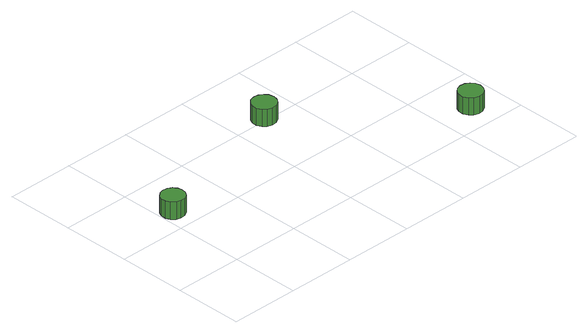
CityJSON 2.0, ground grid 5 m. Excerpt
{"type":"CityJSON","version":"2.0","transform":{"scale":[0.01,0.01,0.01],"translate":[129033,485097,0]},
"CityObjects":{
"tree1":{"type":"SolitaryVegetationObject","attributes":{"function":"something"},"geometry":[{"type":"MultiSurface","lod":"1","boundaries":[[[0,1,2,3,4,5,6,7,8,9,10,11,12,13,14]],[[15,16,17,18,19,20,21,22,23,24,25,26,27,28,29]],[[0,29,28,1]],[[1,28,27,2]],[[2,27,26,3]],[[3,26,25,4]],[[4,25,24,5]],[[5,24,23,6]],[[6,23,22,7]],[[7,22,21,8]],[[8,21,20,9]],[[9,20,19,10]],[[10,19,18,11]],[[11,18,17,12]],[[12,17,16,13]],[[13,16,15,14]],[[14,15,29,0]]]}]},
"tree2":{"type":"SolitaryVegetationObject","attributes":{"function":"something"},"geometry":[{"type":"MultiSurface","lod":"1","boundaries":[[[30,31,32,33,34,35,36,37,38,39,40,41,42,43,44]],[[45,46,47,48,49,50,51,52,53,54,55,56,57,58,59]],[[30,59,58,31]],[[31,58,57,32]],[[32,57,56,33]],[[33,56,55,34]],[[34,55,54,35]],[[35,54,53,36]],[[36,53,52,37]],[[37,52,51,38]],[[38,51,50,39]],[[39,50,49,40]],[[40,49,48,41]],[[41,48,47,42]],[[42,47,46,43]],[[43,46,45,44]],[[44,45,59,30]]]}]},
"tree3":{"type":"SolitaryVegetationObject","attributes":{"function":"something"},"geometry":[{"type":"MultiSurface","lod":"1","boundaries":[[[60,61,62,63,64,65,66,67,68,69,70,71,72,73,74]],[[75,76,77,78,79,80,81,82,83,84,85,86,87,88,89]],[[60,89,88,61]],[[61,88,87,62]],[[62,87,86,63]],[[63,86,85,64]],[[64,85,84,65]],[[65,84,83,66]],[[66,83,82,67]],[[67,82,81,68]],[[68,81,80,69]],[[69,80,79,70]],[[70,79,78,71]],[[71,78,77,72]],[[72,77,76,73]],[[73,76,75,74]],[[74,75,89,60]]]}]}
},
"vertices":[
[171,658,180],[164,692,180],[143,721,180],[113,738,180],[78,742,180],[45,731,180],[19,708,180],[5,676,180],[5,641,180],[19,609,180],[45,585,180],[78,575,180],[113,578,180],[143,596,180],[164,624,180],[164,624,51],[143,596,51],[113,578,51],[78,575,51],[45,585,51],[19,609,51],[5,641,51],[5,676,51],[19,708,51],[45,731,51],[78,742,51],[113,738,51],[143,721,51],[164,692,51],[171,658,51],
[1334,1019,172],[1327,1055,172],[1305,1084,172],[1274,1102,172],[1238,1106,172],[1203,1095,172],[1177,1070,172],[1162,1037,172],[1162,1001,172],[1177,968,172],[1203,944,172],[1238,933,172],[1274,936,172],[1305,955,172],[1327,984,172],[1327,984,43],[1305,955,43],[1274,936,43],[1238,933,43],[1203,944,43],[1177,968,43],[1162,1001,43],[1162,1037,43],[1177,1070,43],[1203,1095,43],[1238,1106,43],[1274,1102,43],[1305,1084,43],[1327,1055,43],[1334,1019,43],
[2304,157,213],[2296,193,213],[2275,222,213],[2244,240,213],[2208,244,213],[2173,233,213],[2146,209,213],[2132,176,213],[2132,139,213],[2146,106,213],[2173,82,213],[2208,71,213],[2244,75,213],[2275,93,213],[2296,122,213],[2296,122,84],[2275,93,84],[2244,75,84],[2208,71,84],[2173,82,84],[2146,106,84],[2132,139,84],[2132,176,84],[2146,209,84],[2173,233,84],[2208,244,84],[2244,240,84],[2275,222,84],[2296,193,84],[2304,157,84]
]}
